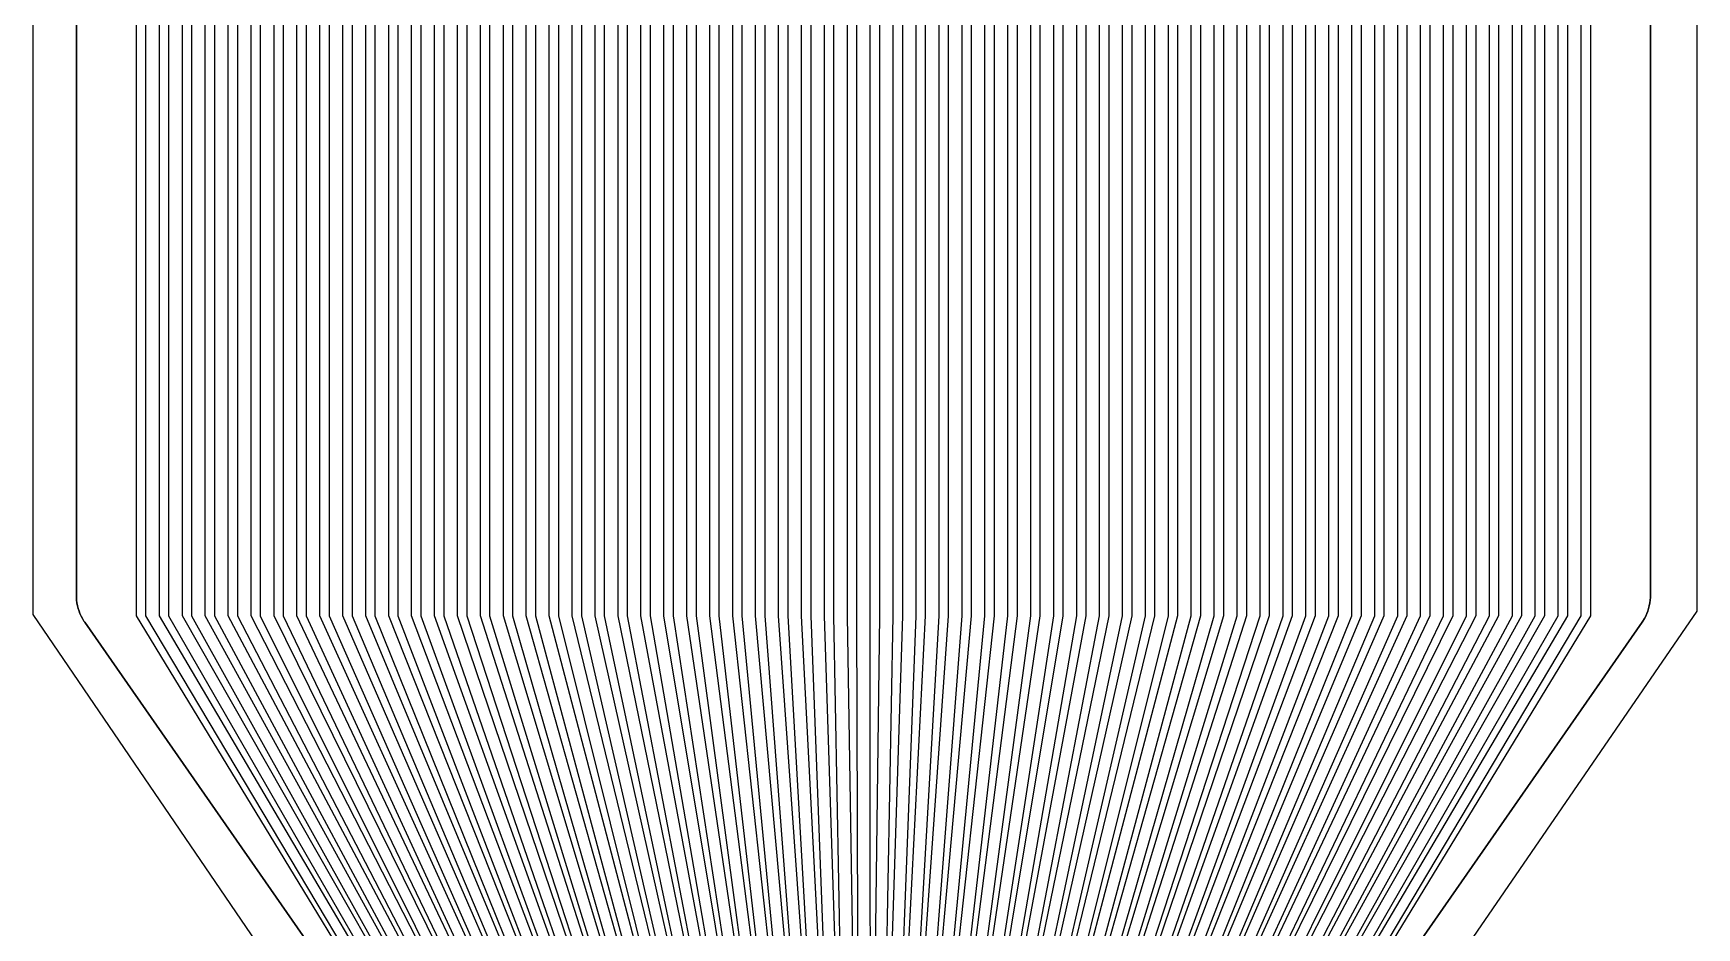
# Model space of a CAD drawing. Extents: x -2057 to 2225, y -44 to 31181.
# Drawn here: x -1736 to 1891, y 9714 to 11665 of the extents above; entities that cross this region are included whole.
import ezdxf

# ---------------------------------------------------------------- set-up
doc = ezdxf.new("R2010")
doc.units = 0
for name, color, linetype in [('etching', 7, 'CONTINUOUS'), ('L2D0_etching2', 4, 'CONTINUOUS'), ('L3D0_etching3', 5, 'CONTINUOUS'), ('metalization', 8, 'CONTINUOUS'), ('polyimide', 9, 'CONTINUOUS'), ('polyimide_etch_borders', 10, 'CONTINUOUS')]:
    doc.layers.add(name, color=color, linetype=linetype)

msp = doc.modelspace()

# ---------------------------------------------------------------- linework, layer by layer
at = {"layer": 'etching'}
for points in [[(-1642.165, 20376.588), (-1642.165, 10434.626), (-1641.796, 10428.559), (-1641.059, 10422.526), (-1639.957, 10416.548), (-1638.494, 10410.649), (-1636.676, 10404.849), (-1634.509, 10399.171), (-1632.001, 10393.634), (-1629.161, 10388.26), (-1626, 10383.068), (-1624.265, 10380.573), (-1539.603, 10258.824), (-696.675, 9046.655)], [(1100.266, 9414.918), (1771.549, 10380.573), (1773.284, 10383.068), (1776.445, 10388.26), (1779.285, 10393.634), (1781.793, 10399.171), (1783.96, 10404.849), (1785.778, 10410.649), (1787.241, 10416.548), (1788.343, 10422.526), (1789.08, 10428.559), (1789.449, 10434.626), (1789.449, 20376.588)], [(1890.612, 20342.595), (1890.612, 10404.624), (907.37, 8971.06), (907.37, 3311.52), (208.395, -1.125), (80.82, -44.08), (0, 0), (-775.12, 3311.52), (-775.12, 8985.76), (-1736.396, 10397.27), (-1736.396, 20343.044)]]:
    msp.add_lwpolyline(points, dxfattribs=at)
at = {"layer": 'L2D0_etching2'}
msp.add_lwpolyline([(1890.612, 20342.595), (1890.612, 10404.624), (907.37, 8971.06), (907.37, 3311.52), (208.395, -1.125), (80.82, -44.08), (0, 0), (-775.12, 3311.52), (-775.12, 8985.76), (-1736.396, 10397.27), (-1736.396, 20343.044)], dxfattribs=at)
at = {"layer": 'L3D0_etching3'}
for points in [[(-1642.165, 20376.588), (-1642.165, 10434.626), (-1641.796, 10428.559), (-1641.059, 10422.526), (-1639.957, 10416.548), (-1638.494, 10410.649), (-1636.676, 10404.849), (-1634.509, 10399.171), (-1632.001, 10393.634), (-1629.161, 10388.26), (-1626, 10383.068), (-1624.265, 10380.573), (-1539.603, 10258.824), (-696.675, 9046.655)], [(1100.266, 9414.918), (1771.549, 10380.573), (1773.284, 10383.068), (1776.445, 10388.26), (1779.285, 10393.634), (1781.793, 10399.171), (1783.96, 10404.849), (1785.778, 10410.649), (1787.241, 10416.548), (1788.343, 10422.526), (1789.08, 10428.559), (1789.449, 10434.626), (1789.449, 20376.588)], [(1890.612, 20342.595), (1890.612, 10404.624), (907.37, 8971.06), (907.37, 3311.52), (208.395, -1.125), (80.82, -44.08), (0, 0), (-775.12, 3311.52), (-775.12, 8985.76), (-1736.396, 10397.27), (-1736.396, 20343.044)]]:
    msp.add_lwpolyline(points, dxfattribs=at)
at = {"layer": 'metalization'}
for points in [[(60.642, 497.204), (60.642, 9040.22), (62.642, 9040.22), (60.642, 9040.22), (38.642, 10394.312), (38.642, 28116.758)], [(58.642, 28116.758), (58.642, 10394.312), (62.642, 9040.22), (62.642, 497.204)], [(89.142, 547.204), (89.142, 9040.22), (88.642, 10394.312), (88.642, 28116.758)], [(108.642, 28116.758), (108.642, 10394.312), (91.142, 9040.22), (89.142, 9040.22), (91.142, 9040.22), (91.142, 547.204)], [(32.142, 587.204), (32.142, 9040.22), (-11.358, 10394.312), (-11.358, 27876.696)], [(8.642, 27876.696), (8.642, 10394.312), (34.142, 9040.22), (34.142, 587.204)], [(113.142, 647.204), (113.142, 9040.22), (138.642, 10394.312), (138.642, 27876.696)], [(158.642, 27876.696), (158.642, 10394.312), (115.142, 9040.22), (115.142, 647.204)], [(8.142, 687.204), (8.142, 9040.22), (-61.358, 10394.312), (-61.358, 27636.634)], [(-41.358, 27636.634), (-41.358, 10394.312), (10.142, 9040.22), (10.142, 687.204)], [(137.142, 747.204), (137.142, 9040.22), (188.642, 10394.312), (188.642, 27636.634)], [(208.642, 27636.634), (208.642, 10394.312), (139.142, 9040.22), (139.142, 747.204)], [(-15.858, 787.204), (-15.858, 9040.22), (-111.358, 10394.312), (-111.358, 27396.572)], [(-91.358, 27396.572), (-91.358, 10394.312), (-13.858, 9040.22), (-13.858, 787.204)], [(161.142, 847.204), (161.142, 9040.22), (238.642, 10394.312), (238.642, 27396.572)], [(258.642, 27396.572), (258.642, 10394.312), (163.142, 9040.22), (163.142, 847.204)], [(-39.858, 887.204), (-39.858, 9040.22), (-161.358, 10394.312), (-161.358, 27156.51)], [(-141.358, 27156.51), (-141.358, 10394.312), (-37.858, 9040.22), (-37.858, 887.204)], [(185.142, 947.204), (185.142, 9040.22), (288.642, 10394.312), (288.642, 27156.51)], [(308.642, 27156.51), (308.642, 10394.312), (187.142, 9040.22), (187.142, 947.204)], [(-63.858, 987.204), (-63.858, 9040.22), (-211.358, 10394.312), (-211.358, 26916.448)], [(-191.358, 26916.448), (-191.358, 10394.312), (-61.858, 9040.22), (-61.858, 987.204)], [(209.142, 1047.204), (209.142, 9040.22), (338.642, 10394.312), (338.642, 26916.448)], [(358.642, 26916.448), (358.642, 10394.312), (211.142, 9040.22), (211.142, 1047.204)], [(-87.858, 1087.204), (-87.858, 9040.22), (-261.358, 10394.312), (-261.358, 26676.386)], [(-241.358, 26676.386), (-241.358, 10394.312), (-85.858, 9040.22), (-85.858, 1087.204)], [(233.142, 1147.204), (233.142, 9040.22), (388.642, 10394.312), (388.642, 26676.386)], [(408.642, 26676.386), (408.642, 10394.312), (235.142, 9040.22), (235.142, 1147.204)], [(-111.858, 1187.204), (-111.858, 9040.22), (-311.358, 10394.312), (-311.358, 26436.323)], [(-291.358, 26436.323), (-291.358, 10394.312), (-109.858, 9040.22), (-109.858, 1187.204)], [(257.142, 1247.204), (257.142, 9040.22), (438.642, 10394.312), (438.642, 26436.323)], [(458.642, 26436.323), (458.642, 10394.312), (259.142, 9040.22), (259.142, 1247.204)], [(-135.858, 1287.204), (-135.858, 9040.22), (-361.358, 10394.312), (-361.358, 26196.261)], [(-341.358, 26196.261), (-341.358, 10394.312), (-133.858, 9040.22), (-133.858, 1287.204)], [(281.142, 1347.204), (281.142, 9040.22), (488.642, 10394.312), (488.642, 26196.261)], [(508.642, 26196.261), (508.642, 10394.312), (283.142, 9040.22), (283.142, 1347.204)], [(-159.858, 1387.204), (-159.858, 9040.22), (-411.358, 10394.312), (-411.358, 25956.199)], [(-391.358, 25956.199), (-391.358, 10394.312), (-157.858, 9040.22), (-157.858, 1387.204)], [(305.142, 1447.204), (305.142, 9040.22), (538.642, 10394.312), (538.642, 25956.199)], [(558.642, 25956.199), (558.642, 10394.312), (307.142, 9040.22), (307.142, 1447.204)], [(-183.858, 1487.204), (-183.858, 9040.22), (-461.358, 10394.312), (-461.358, 25716.137)], [(-441.358, 25716.137), (-441.358, 10394.312), (-181.858, 9040.22), (-181.858, 1487.204)], [(329.142, 1547.204), (329.142, 9040.22), (588.642, 10394.312), (588.642, 25716.137)], [(608.642, 25716.137), (608.642, 10394.312), (331.142, 9040.22), (331.142, 1547.204)], [(-207.858, 1587.204), (-207.858, 9040.22), (-511.358, 10394.312), (-511.358, 25476.075)], [(-491.358, 25476.075), (-491.358, 10394.312), (-205.858, 9040.22), (-205.858, 1587.204)], [(353.142, 1647.204), (353.142, 9040.22), (638.642, 10394.312), (638.642, 25476.075)], [(658.642, 25476.075), (658.642, 10394.312), (355.142, 9040.22), (355.142, 1647.204)], [(-231.858, 1687.204), (-231.858, 9040.22), (-561.358, 10394.312), (-561.358, 25236.013)], [(-541.358, 25236.013), (-541.358, 10394.312), (-229.858, 9040.22), (-229.858, 1687.204)], [(377.142, 1747.204), (377.142, 9040.22), (688.642, 10394.312), (688.642, 25236.013)], [(708.642, 25236.013), (708.642, 10394.312), (379.142, 9040.22), (379.142, 1747.204)], [(-255.858, 1787.204), (-255.858, 9040.22), (-611.358, 10394.312), (-611.358, 24995.951)], [(-591.358, 24995.951), (-591.358, 10394.312), (-253.858, 9040.22), (-253.858, 1787.204)], [(401.142, 1847.204), (401.142, 9040.22), (738.642, 10394.312), (738.642, 24995.951)], [(758.642, 24995.951), (758.642, 10394.312), (403.142, 9040.22), (403.142, 1847.204)], [(-279.858, 1887.204), (-279.858, 9040.22), (-661.358, 10394.312), (-661.358, 24755.889)], [(-641.358, 24755.889), (-641.358, 10394.312), (-277.858, 9040.22), (-277.858, 1887.204)], [(425.142, 1947.204), (425.142, 9040.22), (788.642, 10394.312), (788.642, 24755.889)], [(808.642, 24755.889), (808.642, 10394.312), (427.142, 9040.22), (427.142, 1947.204)], [(-303.858, 1987.204), (-303.858, 9040.22), (-711.358, 10394.312), (-711.358, 24515.827)], [(-691.358, 24515.827), (-691.358, 10394.312), (-301.858, 9040.22), (-301.858, 1987.204)], [(449.142, 2047.204), (449.142, 9040.22), (838.642, 10394.312), (838.642, 24515.827)], [(858.642, 24515.827), (858.642, 10394.312), (451.142, 9040.22), (451.142, 2047.204)], [(-327.858, 2087.204), (-327.858, 9040.22), (-761.358, 10394.312), (-761.358, 24275.765)], [(-741.358, 24275.765), (-741.358, 10394.312), (-325.858, 9040.22), (-325.858, 2087.204)], [(473.142, 2147.204), (473.142, 9040.22), (888.642, 10394.312), (888.642, 24275.765)], [(908.642, 24275.765), (908.642, 10394.312), (475.142, 9040.22), (475.142, 2147.204)], [(-351.858, 2187.204), (-351.858, 9040.22), (-811.358, 10394.312), (-811.358, 24035.702)], [(-791.358, 24035.702), (-791.358, 10394.312), (-349.858, 9040.22), (-349.858, 2187.204)], [(497.142, 2247.204), (497.142, 9040.22), (938.642, 10394.312), (938.642, 24035.702)], [(958.642, 24035.702), (958.642, 10394.312), (499.142, 9040.22), (499.142, 2247.204)], [(-375.858, 2287.204), (-375.858, 9040.22), (-861.358, 10394.312), (-861.358, 23795.64)], [(-841.358, 23795.64), (-841.358, 10394.312), (-373.858, 9040.22), (-373.858, 2287.204)], [(521.142, 2347.204), (521.142, 9040.22), (988.642, 10394.312), (988.642, 23795.64)], [(1008.642, 23795.64), (1008.642, 10394.312), (523.142, 9040.22), (523.142, 2347.204)], [(-399.858, 2387.204), (-399.858, 9040.22), (-911.358, 10394.312), (-911.358, 23555.578)], [(-891.358, 23555.578), (-891.358, 10394.312), (-397.858, 9040.22), (-397.858, 2387.204)], [(545.142, 2447.204), (545.142, 9040.22), (1038.642, 10394.312), (1038.642, 23555.578)], [(1058.642, 23555.578), (1058.642, 10394.312), (547.142, 9040.22), (547.142, 2447.204)], [(-423.858, 2487.204), (-423.858, 9040.22), (-961.358, 10394.312), (-961.358, 23315.516)], [(-941.358, 23315.516), (-941.358, 10394.312), (-421.858, 9040.22), (-421.858, 2487.204)], [(569.142, 2547.204), (569.142, 9040.22), (1088.642, 10394.312), (1088.642, 23315.516)], [(1108.642, 23315.516), (1108.642, 10394.312), (571.142, 9040.22), (571.142, 2547.204)], [(-447.858, 2587.204), (-447.858, 9040.22), (-1011.358, 10394.312), (-1011.358, 23075.454)], [(-991.358, 23075.454), (-991.358, 10394.312), (-445.858, 9040.22), (-445.858, 2587.204)], [(593.142, 2647.204), (593.142, 9040.22), (1138.642, 10394.312), (1138.642, 23075.454)], [(1158.642, 23075.454), (1158.642, 10394.312), (595.142, 9040.22), (595.142, 2647.204)], [(-471.858, 2687.204), (-471.858, 9040.22), (-1061.358, 10394.312), (-1061.358, 22835.392)], [(-1041.358, 22835.392), (-1041.358, 10394.312), (-469.858, 9040.22), (-469.858, 2687.204)], [(617.142, 2747.204), (617.142, 9040.22), (1188.642, 10394.312), (1188.642, 22835.392)], [(1208.642, 22835.392), (1208.642, 10394.312), (619.142, 9040.22), (619.142, 2747.204)], [(-495.858, 2787.204), (-495.858, 9040.22), (-1111.358, 10394.312), (-1111.358, 22595.33)], [(-1091.358, 22595.33), (-1091.358, 10394.312), (-493.858, 9040.22), (-493.858, 2787.204)], [(641.142, 2847.204), (641.142, 9040.22), (1238.642, 10394.312), (1238.642, 22595.33)], [(1258.642, 22595.33), (1258.642, 10394.312), (643.142, 9040.22), (643.142, 2847.204)], [(-519.858, 2887.204), (-519.858, 9040.22), (-1161.358, 10394.312), (-1161.358, 22355.268)], [(-1141.358, 22355.268), (-1141.358, 10394.312), (-517.858, 9040.22), (-517.858, 2887.204)], [(665.142, 2947.204), (665.142, 9040.22), (1288.642, 10394.312), (1288.642, 22355.268)], [(1308.642, 22355.268), (1308.642, 10394.312), (667.142, 9040.22), (667.142, 2947.204)], [(-543.858, 2987.204), (-543.858, 9040.22), (-1211.358, 10394.312), (-1211.358, 22115.206)], [(-1191.358, 22115.206), (-1191.358, 10394.312), (-541.858, 9040.22), (-541.858, 2987.204)], [(689.142, 3047.204), (689.142, 9040.22), (1338.642, 10394.312), (1338.642, 22115.206)], [(1358.642, 22115.206), (1358.642, 10394.312), (691.142, 9040.22), (691.142, 3047.204)], [(-567.858, 3087.204), (-567.858, 9040.22), (-1261.358, 10394.312), (-1261.358, 21875.143)], [(-1241.358, 21875.143), (-1241.358, 10394.312), (-565.858, 9040.22), (-565.858, 3087.204)], [(713.142, 3147.204), (713.142, 9040.22), (1388.642, 10394.312), (1388.642, 21875.143)], [(1408.642, 21875.143), (1408.642, 10394.312), (715.142, 9040.22), (715.142, 3147.204)], [(-591.858, 3187.204), (-591.858, 9040.22), (-1311.358, 10394.312), (-1311.358, 21635.081)], [(-1291.358, 21635.081), (-1291.358, 10394.312), (-589.858, 9040.22), (-589.858, 3187.204)], [(737.142, 3247.204), (737.142, 9040.22), (1438.642, 10394.312), (1438.642, 21635.081)], [(1458.642, 21635.081), (1458.642, 10394.312), (739.142, 9040.22), (739.142, 3247.204)], [(-615.858, 3287.204), (-615.858, 9040.22), (-1361.358, 10394.312), (-1361.358, 21395.019)], [(-1341.358, 21395.019), (-1341.358, 10394.312), (-613.858, 9040.22), (-613.858, 3287.204)], [(761.142, 3347.204), (761.142, 9040.22), (1488.642, 10394.312), (1488.642, 21395.019)], [(1508.642, 21395.019), (1508.642, 10394.312), (763.142, 9040.22), (763.142, 3347.204)], [(-639.858, 3387.204), (-639.858, 9040.22), (-1411.358, 10394.312), (-1411.358, 21154.957)], [(-1391.358, 21154.957), (-1391.358, 10394.312), (-637.858, 9040.22), (-637.858, 3387.204)], [(785.142, 3447.204), (785.142, 9040.22), (1538.642, 10394.312), (1538.642, 21154.957)], [(1558.642, 21154.957), (1558.642, 10394.312), (787.142, 9040.22), (787.142, 3447.204)], [(-663.858, 3487.204), (-663.858, 9040.22), (-1461.358, 10394.312), (-1461.358, 20914.895)], [(-1441.358, 20914.895), (-1441.358, 10394.312), (-661.858, 9040.22), (-661.858, 3487.204)], [(809.142, 3547.204), (809.142, 9040.22), (1588.642, 10394.312), (1588.642, 20914.895)], [(1608.642, 20914.895), (1608.642, 10394.312), (811.142, 9040.22), (811.142, 3547.204)], [(-687.858, 3587.204), (-687.858, 9040.22), (-1511.358, 10394.312), (-1511.358, 20674.833)], [(-1491.358, 20674.833), (-1491.358, 10394.312), (-685.858, 9040.22), (-685.858, 3587.204)], [(1658.642, 20674.833), (1658.642, 10394.312), (835.142, 9040.22), (833.142, 9040.22), (835.142, 9040.22), (835.142, 3647.204)], [(833.142, 3647.204), (833.142, 9040.22), (1638.642, 10394.312), (1638.642, 20674.833)]]:
    msp.add_lwpolyline(points, dxfattribs=at)
at = {"layer": 'polyimide'}
for points in [[(-696.675, 9046.655), (-1624.265, 10380.573), (-1626, 10383.068), (-1629.161, 10388.26), (-1632.001, 10393.634), (-1634.509, 10399.171), (-1636.676, 10404.849), (-1638.494, 10410.649), (-1639.957, 10416.548), (-1641.059, 10422.526), (-1641.796, 10428.559), (-1642.165, 10434.626), (-1642.165, 20376.588)], [(-1642.165, 20376.588), (-1642.165, 10434.626), (-1641.796, 10428.559), (-1641.059, 10422.526), (-1639.957, 10416.548), (-1638.494, 10410.649), (-1636.676, 10404.849), (-1634.509, 10399.171), (-1632.001, 10393.634), (-1629.161, 10388.26), (-1626, 10383.068), (-1624.265, 10380.573), (-696.675, 9046.655)], [(1789.449, 20376.588), (1789.449, 10434.626), (1789.08, 10428.559), (1788.343, 10422.526), (1787.241, 10416.548), (1785.778, 10410.649), (1783.96, 10404.849), (1781.793, 10399.171), (1779.285, 10393.634), (1776.445, 10388.26), (1773.284, 10383.068), (1771.549, 10380.573), (844.265, 9046.654), (843.831, 9046.03), (843.041, 9044.733), (842.332, 9043.39), (841.705, 9042.006), (841.164, 9040.586), (840.709, 9039.137), (840.344, 9037.662), (840.068, 9036.168), (839.884, 9034.66), (839.792, 9033.144), (839.792, 3652.185)], [(839.792, 3652.185), (839.792, 9033.144), (839.884, 9034.66), (840.068, 9036.168), (840.344, 9037.662), (840.709, 9039.137), (841.164, 9040.586), (841.705, 9042.006), (842.332, 9043.39), (843.041, 9044.733), (843.831, 9046.03), (844.265, 9046.654), (1771.549, 10380.573), (1773.284, 10383.068), (1776.445, 10388.26), (1779.285, 10393.634), (1781.793, 10399.171), (1783.96, 10404.849), (1785.778, 10410.649), (1787.241, 10416.548), (1788.343, 10422.526), (1789.08, 10428.559), (1789.449, 10434.626), (1789.449, 20376.588)]]:
    msp.add_lwpolyline(points, dxfattribs=at)
at = {"layer": 'polyimide_etch_borders'}
msp.add_lwpolyline([(1890.612, 20342.595), (1890.612, 10404.624), (907.37, 8971.06), (907.37, 3311.52), (208.395, -1.125), (80.82, -44.08), (0, 0), (-775.12, 3311.52), (-775.12, 8985.76), (-1736.396, 10397.27), (-1736.396, 20343.044)], dxfattribs=at)

doc.saveas('drawing.dxf')
